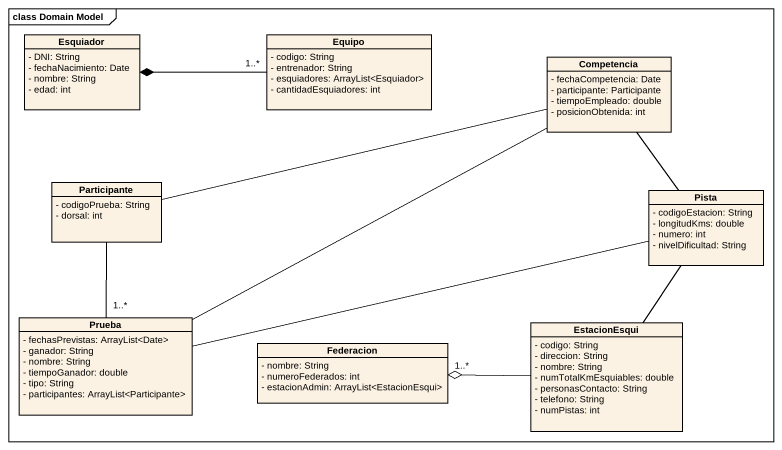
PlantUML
@startuml
mainframe class Domain Model
hide circle
hide empty members
skinparam classAttributeIconSize 0
class Esquiador {
  - DNI: String
  - fechaNacimiento: Date
  - nombre: String
  - edad: int
}
class Equipo {
  - codigo: String
  - entrenador: String
  - esquiadores: ArrayList<Esquiador>
  - cantidadEsquiadores: int
}
class Competencia {
  - fechaCompetencia: Date
  - participante: Participante
  - tiempoEmpleado: double
  - posicionObtenida: int
}
class Participante {
  - codigoPrueba: String
  - dorsal: int
}
class Pista {
  - codigoEstacion: String
  - longitudKms: double
  - numero: int
  - nivelDificultad: String
}
class Prueba {
  - fechasPrevistas: ArrayList<Date>
  - ganador: String
  - nombre: String
  - tiempoGanador: double
  - tipo: String
  - participantes: ArrayList<Participante>
}
class Federacion {
  - nombre: String
  - numeroFederados: int
  - estacionAdmin: ArrayList<EstacionEsqui>
}
class EstacionEsqui {
  - codigo: String
  - direccion: String
  - nombre: String
  - numTotalKmEsquiables: double
  - personasContacto: String
  - telefono: String
  - numPistas: int
}
Equipo "1..*" -left-* Esquiador
Competencia -left- Participante
Competencia -left- Prueba
Pista -up- Competencia
Pista -left- Prueba
Pista -- EstacionEsqui
Prueba "1..*" -up- Participante
EstacionEsqui -left-o "1..*" Federacion
@enduml
